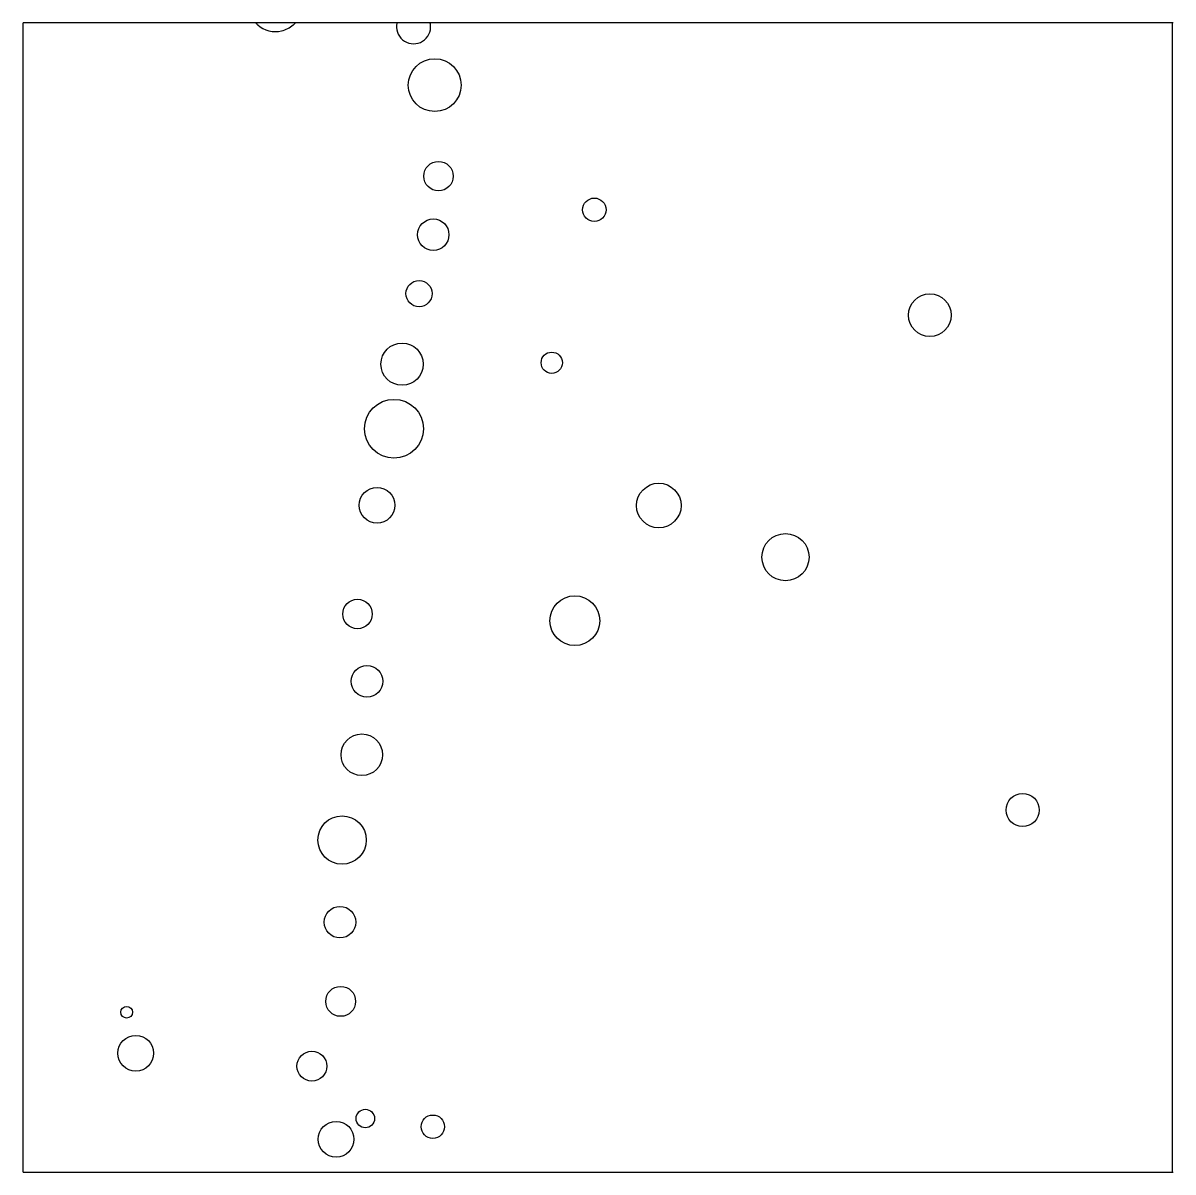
# Model space of a CAD drawing. Extents: x 1.069 to 2.053, y 2.549 to 3.533.
import ezdxf

# ---------------------------------------------------------------- set-up
doc = ezdxf.new("R2010")
doc.units = 0
doc.layers.add('LAYER1', color=7, linetype='CONTINUOUS')
doc.layers.add('LAYER12', color=5, linetype='CONTINUOUS')

msp = doc.modelspace()

# ---------------------------------------------------------------- linework, layer by layer
at = {"layer": 'LAYER1', "color": 7, "linetype": 'CONTINUOUS'}
for centre, radius in [((1.4209, 3.4799), 0.0226), ((1.4241, 3.402), 0.0126), ((1.5575, 3.3732), 0.01), ((1.4196, 3.3518), 0.0135), ((1.4075, 3.3014), 0.0112), ((1.8447, 3.283), 0.0183), ((1.393, 3.241), 0.0181), ((1.5211, 3.2422), 0.0091), ((1.386, 3.1857), 0.0252), ((1.3715, 3.1202), 0.0153), ((1.6127, 3.12), 0.0191), ((1.7211, 3.0758), 0.0202), ((1.5408, 3.0214), 0.0213), ((1.3548, 3.0271), 0.0126), ((1.3629, 2.9695), 0.0135), ((1.3585, 2.9066), 0.0178), ((1.9241, 2.8593), 0.0142), ((1.3416, 2.8336), 0.0207), ((1.3398, 2.7633), 0.0135), ((1.3404, 2.6955), 0.0128), ((1.1572, 2.6862), 0.005), ((1.165, 2.6511), 0.0153), ((1.3158, 2.64), 0.0128), ((1.3615, 2.5952), 0.0079), ((1.3365, 2.5774), 0.0153), ((1.4193, 2.5882), 0.01)]:
    msp.add_circle(centre, radius, dxfattribs=at)
for centre, radius, start, end in [((1.2846, 3.5489), 0.0231, -136.83, -131.0397), ((1.2846, 3.5489), 0.0232, -131.0399, -76.9283), ((1.2846, 3.5489), 0.0231, -76.9281, -48.9606), ((1.2846, 3.5489), 0.0232, -48.9603, -43.1704), ((1.4028, 3.5299), 0.0146, 174.1097, -58.4762), ((1.4028, 3.5299), 0.0146, 167.6715, 174.1097), ((1.4028, 3.5299), 0.0146, -58.4766, 5.8902), ((1.4028, 3.5299), 0.0146, 5.8903, 12.3287)]:
    msp.add_arc(centre, radius, start, end, dxfattribs=at)
at = {"layer": 'LAYER12', "color": 5, "linetype": 'CONTINUOUS'}
for points in [[(2.0528, 3.5331), (1.0685, 3.5331)], [(1.0685, 3.5314), (1.0685, 3.5331)], [(1.0685, 3.5331), (1.0685, 3.5331)], [(1.0685, 2.5494), (1.0685, 3.5314)], [(2.0522, 3.5331), (2.0522, 3.5331)], [(2.0522, 3.5331), (2.0522, 3.5331)], [(2.0522, 3.5331), (2.0522, 3.5314)], [(2.0522, 3.5314), (2.0522, 2.5494)], [(1.0685, 2.5494), (2.0528, 2.5494)]]:
    msp.add_lwpolyline(points, dxfattribs=at)

doc.saveas('drawing.dxf')
